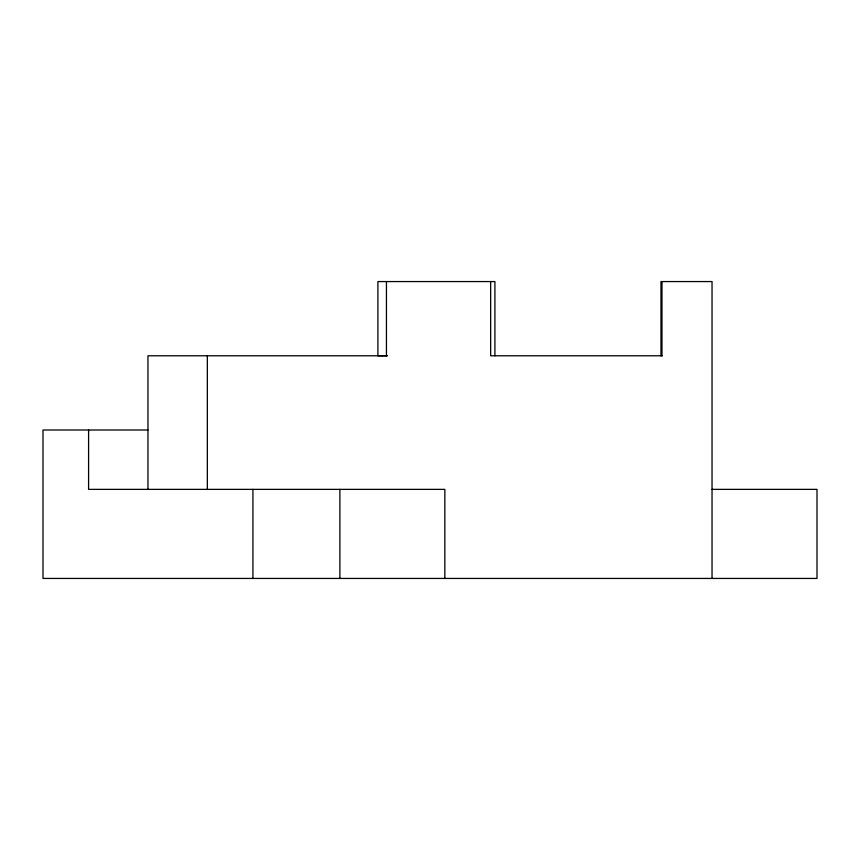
<?xml version="1.0" encoding="UTF-8"?>
<svg xmlns="http://www.w3.org/2000/svg" width="860" height="860" viewBox="0 0 860 860"><rect width="100%" height="100%" fill="white"/><g stroke="black" fill="none" stroke-linecap="round" stroke-linejoin="round"><path stroke-width="1.29" d="M387.226 355.771L377.906 355.782L377.906 281.564L494.908 281.564L494.908 355.782M387.021 355.782L147.963 355.782L147.963 489.372M662.415 355.782L490.651 355.782L490.651 281.564M147.963 430L43 430L43 578.436L817 578.436L817 489.372L712.037 489.372M712.037 578.436L712.037 281.564L660.985 281.564L660.985 355.782M661.974 281.564L661.974 355.782M444.846 578.436L444.846 489.372L88.591 489.372L88.591 430M386.441 281.564L386.441 355.782M339.883 489.372L339.883 578.436M252.926 489.372L252.926 578.436M207.335 355.782L207.335 489.372"/></g></svg>
